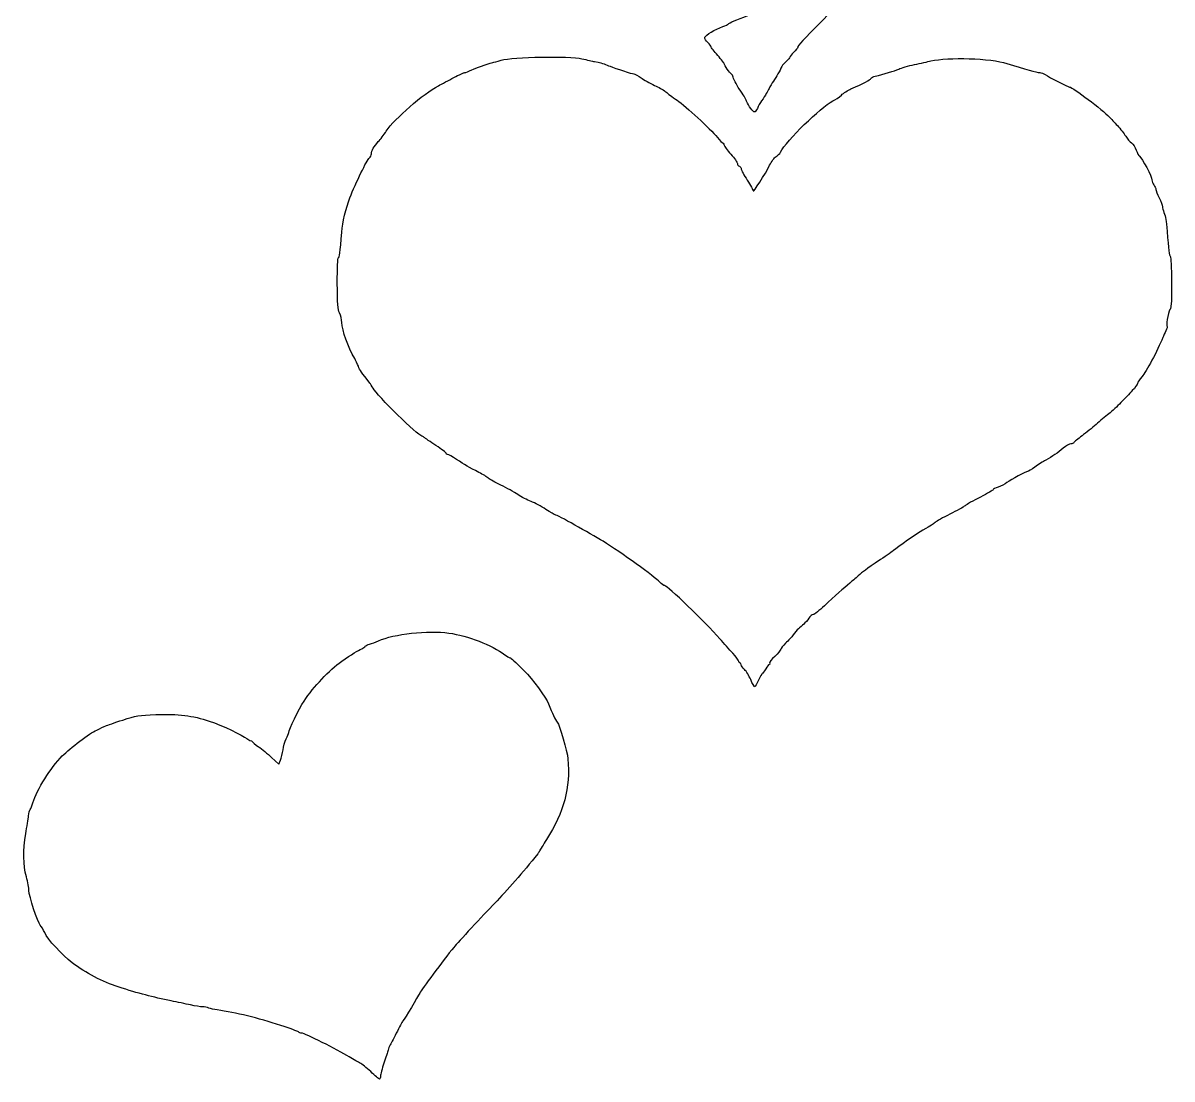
# Model space of a CAD drawing. Header units: centimetres. Extents: x -6.9 to 7, y -13.4 to 13.1.
# Drawn here: x -0.99 to 5.45, y 0.75 to 6.66 of the extents above; entities that cross this region are included whole.
import ezdxf

# ---------------------------------------------------------------- set-up
doc = ezdxf.new("R2010")
doc.units = ezdxf.units.CM
doc.header["$MEASUREMENT"] = 0
doc.layers.add('Layer 1', color=7, linetype='Continuous')

msp = doc.modelspace()

# ---------------------------------------------------------------- linework, layer by layer
at = {"layer": 'Layer 1'}
for points, knots in [([(3.12819, 6.18462), (3.13302, 6.19574), (3.14371, 6.21475), (3.15194, 6.22688), (3.15194, 6.22688), (3.17498, 6.26082), (3.18458, 6.27671), (3.19413, 6.2967), (3.19413, 6.2967), (3.19895, 6.30681), (3.20967, 6.325), (3.21794, 6.33712), (3.21794, 6.33712), (3.23449, 6.36138), (3.25372, 6.39475), (3.26503, 6.41884), (3.26503, 6.41884), (3.26905, 6.42741), (3.28086, 6.44111), (3.29126, 6.4493), (3.29126, 6.4493), (3.30167, 6.45748), (3.31019, 6.46722), (3.31019, 6.47094), (3.31019, 6.47094), (3.31019, 6.47465), (3.32011, 6.4872), (3.33224, 6.49881), (3.33224, 6.49881), (3.34436, 6.51043), (3.35428, 6.52292), (3.35428, 6.52657), (3.35428, 6.52657), (3.35428, 6.53643), (3.38424, 6.56905), (3.49025, 6.67463), (3.49025, 6.67463), (3.60458, 6.78849), (3.62883, 6.81117), (3.6363, 6.81117), (3.6363, 6.81117), (3.63941, 6.81117), (3.65764, 6.8244), (3.67682, 6.84057), (3.67682, 6.84057), (3.69599, 6.85674), (3.7156, 6.86997), (3.7204, 6.86997), (3.7204, 6.86997), (3.72519, 6.86997), (3.72911, 6.87327), (3.72911, 6.87732), (3.72911, 6.87732), (3.72911, 6.8865), (3.72832, 6.88644), (3.67031, 6.87343), (3.67031, 6.87343), (3.64404, 6.86754), (3.588, 6.85583), (3.54578, 6.84742), (3.54578, 6.84742), (3.50356, 6.83902), (3.44568, 6.82456), (3.41716, 6.8153), (3.41716, 6.8153), (3.38864, 6.80605), (3.3405, 6.79089), (3.31019, 6.78163), (3.31019, 6.78163), (3.13659, 6.7286), (2.97349, 6.66974), (2.96476, 6.65698), (2.96476, 6.65698), (2.96274, 6.65403), (2.94951, 6.64763), (2.93536, 6.64277), (2.93536, 6.64277), (2.8921, 6.6279), (2.83642, 6.59475), (2.83405, 6.58245), (2.83405, 6.58245), (2.83282, 6.57605), (2.84017, 6.56288), (2.85038, 6.55319), (2.85038, 6.55319), (2.8606, 6.54349), (2.86902, 6.53282), (2.86909, 6.52947), (2.86909, 6.52947), (2.86916, 6.52612), (2.88575, 6.50436), (2.90596, 6.48113), (2.90596, 6.48113), (2.92617, 6.45789), (2.94271, 6.43652), (2.94271, 6.43364), (2.94271, 6.43364), (2.94271, 6.42684), (2.97359, 6.38278), (2.98313, 6.37598), (2.98313, 6.37598), (2.98717, 6.37309), (2.99072, 6.36813), (2.99101, 6.36495), (2.99101, 6.36495), (2.99191, 6.35496), (3.01142, 6.31598), (3.027, 6.29303), (3.027, 6.29303), (3.05094, 6.25775), (3.05984, 6.24274), (3.06785, 6.22408), (3.06785, 6.22408), (3.07883, 6.19854), (3.10431, 6.16441), (3.11241, 6.16441), (3.11241, 6.16441), (3.11626, 6.16441), (3.12337, 6.17351), (3.12819, 6.18462)], [0, 0, 0, 0, 0.0322581, 0.0322581, 0.0322581, 0.0322581, 0.0645161, 0.0645161, 0.0645161, 0.0645161, 0.0967742, 0.0967742, 0.0967742, 0.0967742, 0.1290323, 0.1290323, 0.1290323, 0.1290323, 0.1612903, 0.1612903, 0.1612903, 0.1612903, 0.1935484, 0.1935484, 0.1935484, 0.1935484, 0.2258065, 0.2258065, 0.2258065, 0.2258065, 0.2580645, 0.2580645, 0.2580645, 0.2580645, 0.2903226, 0.2903226, 0.2903226, 0.2903226, 0.3225806, 0.3225806, 0.3225806, 0.3225806, 0.3548387, 0.3548387, 0.3548387, 0.3548387, 0.3870968, 0.3870968, 0.3870968, 0.3870968, 0.4193548, 0.4193548, 0.4193548, 0.4193548, 0.4516129, 0.4516129, 0.4516129, 0.4516129, 0.483871, 0.483871, 0.483871, 0.483871, 0.516129, 0.516129, 0.516129, 0.516129, 0.5483871, 0.5483871, 0.5483871, 0.5483871, 0.5806452, 0.5806452, 0.5806452, 0.5806452, 0.6129032, 0.6129032, 0.6129032, 0.6129032, 0.6451613, 0.6451613, 0.6451613, 0.6451613, 0.6774194, 0.6774194, 0.6774194, 0.6774194, 0.7096774, 0.7096774, 0.7096774, 0.7096774, 0.7419355, 0.7419355, 0.7419355, 0.7419355, 0.7741935, 0.7741935, 0.7741935, 0.7741935, 0.8064516, 0.8064516, 0.8064516, 0.8064516, 0.8387097, 0.8387097, 0.8387097, 0.8387097, 0.8709677, 0.8709677, 0.8709677, 0.8709677, 0.9032258, 0.9032258, 0.9032258, 0.9032258, 0.9354839, 0.9354839, 0.9354839, 0.9354839, 1, 1, 1, 1]), ([(3.1345, 2.98206), (3.14319, 3.00227), (3.15269, 3.01881), (3.15559, 3.01881), (3.15559, 3.01881), (3.1585, 3.01881), (3.16712, 3.03038), (3.17473, 3.04453), (3.17473, 3.04453), (3.18235, 3.05868), (3.19134, 3.07026), (3.1947, 3.07026), (3.1947, 3.07026), (3.19806, 3.07026), (3.19891, 3.07333), (3.19659, 3.07709), (3.19659, 3.07709), (3.19426, 3.08085), (3.2073, 3.09793), (3.22555, 3.11503), (3.22555, 3.11503), (3.24381, 3.13214), (3.25874, 3.15002), (3.25874, 3.15476), (3.25874, 3.15476), (3.25874, 3.15951), (3.27114, 3.17489), (3.2863, 3.18894), (3.2863, 3.18894), (3.30146, 3.203), (3.32048, 3.22403), (3.32856, 3.23567), (3.32856, 3.23567), (3.33665, 3.24732), (3.34987, 3.26262), (3.35796, 3.26967), (3.35796, 3.26967), (3.36604, 3.27673), (3.37955, 3.28849), (3.38797, 3.29581), (3.38797, 3.29581), (3.39638, 3.30313), (3.40917, 3.31821), (3.41637, 3.32933), (3.41637, 3.32933), (3.42358, 3.34044), (3.43461, 3.34954), (3.4409, 3.34954), (3.4409, 3.34954), (3.44718, 3.34954), (3.47574, 3.37155), (3.50436, 3.39845), (3.50436, 3.39845), (3.56212, 3.45275), (3.61313, 3.49854), (3.64537, 3.52503), (3.64537, 3.52503), (3.65707, 3.53465), (3.67832, 3.55284), (3.6926, 3.56546), (3.6926, 3.56546), (3.72216, 3.59157), (3.73084, 3.5979), (3.8182, 3.65706), (3.8182, 3.65706), (3.85305, 3.68066), (3.88612, 3.704), (3.89169, 3.70893), (3.89169, 3.70893), (3.91065, 3.7257), (4.02665, 3.80597), (4.05532, 3.82216), (4.05532, 3.82216), (4.10379, 3.84952), (4.11077, 3.85392), (4.1241, 3.86551), (4.1241, 3.86551), (4.1312, 3.87169), (4.16843, 3.89239), (4.20683, 3.91151), (4.20683, 3.91151), (4.24523, 3.93064), (4.28327, 3.9519), (4.29135, 3.95876), (4.29135, 3.95876), (4.29943, 3.96562), (4.3383, 3.98745), (4.37771, 4.00728), (4.37771, 4.00728), (4.41712, 4.02712), (4.44937, 4.04573), (4.44937, 4.04865), (4.44937, 4.04865), (4.44937, 4.05157), (4.46177, 4.05802), (4.47693, 4.06299), (4.47693, 4.06299), (4.49208, 4.06796), (4.51441, 4.07938), (4.52654, 4.08837), (4.52654, 4.08837), (4.55026, 4.10597), (4.63323, 4.1506), (4.64227, 4.15062), (4.64227, 4.15062), (4.6453, 4.15063), (4.66349, 4.16184), (4.6827, 4.17553), (4.6827, 4.17553), (4.70191, 4.18922), (4.7292, 4.20667), (4.74335, 4.2143), (4.74335, 4.2143), (4.7819, 4.23509), (4.80998, 4.25401), (4.84205, 4.28083), (4.84205, 4.28083), (4.85794, 4.29411), (4.87676, 4.30498), (4.88388, 4.30498), (4.88388, 4.30498), (4.891, 4.30498), (4.89891, 4.30836), (4.90146, 4.31249), (4.90146, 4.31249), (4.90402, 4.31662), (4.92449, 4.33358), (4.94696, 4.35018), (4.94696, 4.35018), (4.96943, 4.36678), (5.00488, 4.39565), (5.02573, 4.41433), (5.02573, 4.41433), (5.04658, 4.43301), (5.07839, 4.45981), (5.09642, 4.47388), (5.09642, 4.47388), (5.11445, 4.48795), (5.14505, 4.51606), (5.16442, 4.53635), (5.16442, 4.53635), (5.18379, 4.55664), (5.21272, 4.58687), (5.22872, 4.60353), (5.22872, 4.60353), (5.24472, 4.6202), (5.25783, 4.63839), (5.25785, 4.64396), (5.25785, 4.64396), (5.25787, 4.64953), (5.26939, 4.6666), (5.28344, 4.68191), (5.28344, 4.68191), (5.30472, 4.70507), (5.37112, 4.83033), (5.39922, 4.90029), (5.39922, 4.90029), (5.40328, 4.9104), (5.41134, 4.92777), (5.41715, 4.93889), (5.41715, 4.93889), (5.42295, 4.95001), (5.42547, 4.96273), (5.42274, 4.96714), (5.42274, 4.96714), (5.41642, 4.97737), (5.4341, 5.06198), (5.44256, 5.06198), (5.44256, 5.06198), (5.45106, 5.06198), (5.45074, 5.34375), (5.44223, 5.35265), (5.44223, 5.35265), (5.43553, 5.35966), (5.4312, 5.39311), (5.4237, 5.4956), (5.4237, 5.4956), (5.41888, 5.56152), (5.4168, 5.57379), (5.40584, 5.60081), (5.40584, 5.60081), (5.40123, 5.61219), (5.39743, 5.62707), (5.39739, 5.63388), (5.39739, 5.63388), (5.39735, 5.6407), (5.38919, 5.6628), (5.37924, 5.68302), (5.37924, 5.68302), (5.3693, 5.70323), (5.36096, 5.72472), (5.3607, 5.73079), (5.3607, 5.73079), (5.36045, 5.73685), (5.35538, 5.74823), (5.34945, 5.75608), (5.34945, 5.75608), (5.34351, 5.76392), (5.33866, 5.77623), (5.33866, 5.78342), (5.33866, 5.78342), (5.33866, 5.80261), (5.28388, 5.90583), (5.2683, 5.916), (5.2683, 5.916), (5.26396, 5.91884), (5.256, 5.9345), (5.25061, 5.95082), (5.25061, 5.95082), (5.24523, 5.96713), (5.23345, 5.98532), (5.22443, 5.99123), (5.22443, 5.99123), (5.21541, 5.99714), (5.20059, 6.014), (5.19151, 6.02871), (5.19151, 6.02871), (5.18242, 6.04341), (5.16137, 6.06997), (5.14474, 6.08772), (5.14474, 6.08772), (5.12811, 6.10547), (5.10767, 6.12751), (5.09933, 6.13669), (5.09933, 6.13669), (5.06508, 6.17437), (4.89321, 6.30405), (4.87752, 6.30405), (4.87752, 6.30405), (4.86815, 6.30405), (4.76618, 6.35646), (4.73987, 6.37479), (4.73987, 6.37479), (4.7319, 6.38035), (4.71838, 6.3849), (4.70982, 6.3849), (4.70982, 6.3849), (4.69516, 6.3849), (4.62611, 6.40422), (4.52654, 6.4362), (4.52654, 6.4362), (4.43623, 6.4652), (4.19572, 6.47294), (4.10026, 6.44992), (4.10026, 6.44992), (4.08409, 6.44602), (4.04275, 6.43696), (4.00839, 6.42978), (4.00839, 6.42978), (3.97403, 6.4226), (3.93435, 6.4114), (3.9202, 6.40488), (3.9202, 6.40488), (3.89696, 6.39418), (3.83611, 6.37577), (3.78791, 6.36486), (3.78791, 6.36486), (3.7778, 6.36257), (3.76713, 6.35665), (3.76418, 6.35169), (3.76418, 6.35169), (3.75925, 6.34339), (3.72697, 6.32651), (3.65194, 6.293), (3.65194, 6.293), (3.63577, 6.28578), (3.61175, 6.27049), (3.59856, 6.25902), (3.59856, 6.25902), (3.58537, 6.24756), (3.56391, 6.23267), (3.55088, 6.22593), (3.55088, 6.22593), (3.4818, 6.1902), (3.29103, 6.00354), (3.25788, 5.93922), (3.25788, 5.93922), (3.25342, 5.93057), (3.24203, 5.91935), (3.23257, 5.91429), (3.23257, 5.91429), (3.22311, 5.90922), (3.20709, 5.88759), (3.19697, 5.86622), (3.19697, 5.86622), (3.17437, 5.81849), (3.1044, 5.70978), (3.1044, 5.7224), (3.1044, 5.7224), (3.1044, 5.72744), (3.08952, 5.75437), (3.07133, 5.78223), (3.07133, 5.78223), (3.05314, 5.8101), (3.03825, 5.83814), (3.03825, 5.84455), (3.03825, 5.84455), (3.03825, 5.85095), (3.03329, 5.85809), (3.02723, 5.86042), (3.02723, 5.86042), (3.02117, 5.86275), (3.01621, 5.86956), (3.01621, 5.87555), (3.01621, 5.87555), (3.01621, 5.88154), (2.99967, 5.905), (2.97946, 5.92768), (2.97946, 5.92768), (2.95925, 5.95035), (2.94271, 5.97293), (2.94271, 5.97785), (2.94271, 5.97785), (2.94271, 5.98277), (2.93977, 5.9879), (2.93618, 5.98925), (2.93618, 5.98925), (2.93258, 5.99059), (2.91853, 6.00504), (2.90494, 6.02135), (2.90494, 6.02135), (2.86272, 6.07203), (2.72813, 6.19591), (2.67855, 6.22972), (2.67855, 6.22972), (2.65255, 6.24744), (2.62445, 6.26852), (2.61612, 6.27656), (2.61612, 6.27656), (2.60778, 6.28459), (2.58277, 6.29931), (2.56053, 6.30925), (2.56053, 6.30925), (2.5383, 6.3192), (2.50301, 6.33864), (2.48212, 6.35245), (2.48212, 6.35245), (2.46122, 6.36625), (2.44065, 6.37755), (2.43641, 6.37755), (2.43641, 6.37755), (2.42804, 6.37755), (2.33311, 6.408), (2.3033, 6.42025), (2.3033, 6.42025), (2.29319, 6.4244), (2.27831, 6.43018), (2.27023, 6.43309), (2.27023, 6.43309), (2.25564, 6.43834), (2.2505, 6.43963), (2.21511, 6.44691), (2.21511, 6.44691), (2.205, 6.44898), (2.17358, 6.45601), (2.14529, 6.46252), (2.14529, 6.46252), (2.07559, 6.47855), (1.75598, 6.47291), (1.69329, 6.45454), (1.69329, 6.45454), (1.67106, 6.44802), (1.64956, 6.44188), (1.64552, 6.44089), (1.64552, 6.44089), (1.60856, 6.43184), (1.55199, 6.41205), (1.52821, 6.39984), (1.52821, 6.39984), (1.51219, 6.39162), (1.49475, 6.3849), (1.48944, 6.3849), (1.48944, 6.3849), (1.48413, 6.3849), (1.45656, 6.37249), (1.42817, 6.35734), (1.42817, 6.35734), (1.39978, 6.34218), (1.36086, 6.32151), (1.34168, 6.3114), (1.34168, 6.3114), (1.25631, 6.26643), (1.09611, 6.12699), (1.04948, 6.05707), (1.04948, 6.05707), (1.03572, 6.03643), (1.01542, 6.00997), (1.00436, 5.99827), (1.00436, 5.99827), (0.98015, 5.97266), (0.96568, 5.94685), (0.96568, 5.92928), (0.96568, 5.92928), (0.96568, 5.92216), (0.96068, 5.91218), (0.95457, 5.9071), (0.95457, 5.9071), (0.941, 5.89584), (0.87872, 5.76841), (0.84506, 5.68302), (0.84506, 5.68302), (0.82358, 5.62854), (0.80338, 5.54372), (0.79955, 5.49193), (0.79955, 5.49193), (0.79075, 5.37292), (0.78764, 5.34861), (0.78122, 5.34861), (0.78122, 5.34861), (0.7773, 5.34861), (0.77465, 5.28831), (0.77493, 5.20559), (0.77493, 5.20559), (0.77534, 5.08847), (0.77761, 5.0582), (0.78748, 5.03841), (0.78748, 5.03841), (0.79411, 5.02512), (0.79988, 5.00101), (0.80032, 4.98483), (0.80032, 4.98483), (0.80147, 4.94144), (0.83533, 4.84713), (0.87289, 4.7827), (0.87289, 4.7827), (0.87878, 4.77259), (0.88773, 4.75324), (0.89277, 4.7397), (0.89277, 4.7397), (0.90061, 4.71864), (0.91137, 4.70309), (0.95761, 4.64604), (0.95761, 4.64604), (0.96119, 4.64162), (0.96912, 4.62839), (0.97524, 4.61664), (0.97524, 4.61664), (0.99504, 4.57859), (1.22911, 4.34907), (1.24811, 4.34907), (1.24811, 4.34907), (1.25077, 4.34907), (1.25693, 4.34563), (1.26181, 4.34142), (1.26181, 4.34142), (1.2667, 4.33721), (1.29632, 4.31698), (1.32765, 4.29648), (1.32765, 4.29648), (1.35898, 4.27597), (1.38461, 4.25627), (1.38461, 4.25269), (1.38461, 4.25269), (1.38461, 4.24911), (1.38818, 4.24618), (1.39255, 4.24618), (1.39255, 4.24618), (1.39692, 4.24618), (1.41915, 4.23379), (1.44196, 4.21865), (1.44196, 4.21865), (1.48982, 4.18689), (1.51233, 4.17383), (1.56828, 4.14541), (1.56828, 4.14541), (1.59047, 4.13414), (1.61456, 4.1196), (1.62181, 4.11311), (1.62181, 4.11311), (1.62907, 4.10661), (1.66052, 4.08893), (1.69171, 4.07381), (1.69171, 4.07381), (1.72289, 4.05869), (1.7652, 4.03527), (1.78572, 4.02177), (1.78572, 4.02177), (1.80623, 4.00826), (1.83998, 3.99076), (1.86071, 3.98289), (1.86071, 3.98289), (1.88144, 3.97501), (1.91877, 3.95496), (1.94367, 3.93834), (1.94367, 3.93834), (1.96857, 3.92171), (1.99216, 3.9081), (1.99609, 3.9081), (1.99609, 3.9081), (2.00452, 3.9081), (2.19017, 3.80507), (2.26364, 3.75962), (2.26364, 3.75962), (2.36421, 3.69741), (2.55401, 3.56082), (2.58203, 3.53051), (2.58203, 3.53051), (2.59183, 3.5199), (2.60381, 3.51123), (2.60865, 3.51123), (2.60865, 3.51123), (2.62425, 3.51123), (2.83315, 3.3103), (2.9186, 3.21311), (2.9186, 3.21311), (2.9397, 3.18911), (2.97195, 3.153), (2.99026, 3.13285), (2.99026, 3.13285), (3.00857, 3.11271), (3.02356, 3.09204), (3.02356, 3.08692), (3.02356, 3.08692), (3.02356, 3.0818), (3.02686, 3.0776), (3.0309, 3.0776), (3.0309, 3.0776), (3.03495, 3.0776), (3.03825, 3.07322), (3.03825, 3.06786), (3.03825, 3.06786), (3.03825, 3.0625), (3.0464, 3.05047), (3.05635, 3.04112), (3.05635, 3.04112), (3.0663, 3.03177), (3.08179, 3.00639), (3.09077, 2.98472), (3.09077, 2.98472), (3.09976, 2.96305), (3.10971, 2.94531), (3.1129, 2.94531), (3.1129, 2.94531), (3.11608, 2.94531), (3.1258, 2.96185), (3.1345, 2.98206)], [0, 0, 0, 0, 0.0074074, 0.0074074, 0.0074074, 0.0074074, 0.0148148, 0.0148148, 0.0148148, 0.0148148, 0.0222222, 0.0222222, 0.0222222, 0.0222222, 0.0296296, 0.0296296, 0.0296296, 0.0296296, 0.037037, 0.037037, 0.037037, 0.037037, 0.0444444, 0.0444444, 0.0444444, 0.0444444, 0.0518519, 0.0518519, 0.0518519, 0.0518519, 0.0592593, 0.0592593, 0.0592593, 0.0592593, 0.0666667, 0.0666667, 0.0666667, 0.0666667, 0.0740741, 0.0740741, 0.0740741, 0.0740741, 0.0814815, 0.0814815, 0.0814815, 0.0814815, 0.0888889, 0.0888889, 0.0888889, 0.0888889, 0.0962963, 0.0962963, 0.0962963, 0.0962963, 0.1037037, 0.1037037, 0.1037037, 0.1037037, 0.1111111, 0.1111111, 0.1111111, 0.1111111, 0.1185185, 0.1185185, 0.1185185, 0.1185185, 0.1259259, 0.1259259, 0.1259259, 0.1259259, 0.1333333, 0.1333333, 0.1333333, 0.1333333, 0.1407407, 0.1407407, 0.1407407, 0.1407407, 0.1481481, 0.1481481, 0.1481481, 0.1481481, 0.1555556, 0.1555556, 0.1555556, 0.1555556, 0.162963, 0.162963, 0.162963, 0.162963, 0.1703704, 0.1703704, 0.1703704, 0.1703704, 0.1777778, 0.1777778, 0.1777778, 0.1777778, 0.1851852, 0.1851852, 0.1851852, 0.1851852, 0.1925926, 0.1925926, 0.1925926, 0.1925926, 0.2, 0.2, 0.2, 0.2, 0.2074074, 0.2074074, 0.2074074, 0.2074074, 0.2148148, 0.2148148, 0.2148148, 0.2148148, 0.2222222, 0.2222222, 0.2222222, 0.2222222, 0.2296296, 0.2296296, 0.2296296, 0.2296296, 0.237037, 0.237037, 0.237037, 0.237037, 0.2444444, 0.2444444, 0.2444444, 0.2444444, 0.2518519, 0.2518519, 0.2518519, 0.2518519, 0.2592593, 0.2592593, 0.2592593, 0.2592593, 0.2666667, 0.2666667, 0.2666667, 0.2666667, 0.2740741, 0.2740741, 0.2740741, 0.2740741, 0.2814815, 0.2814815, 0.2814815, 0.2814815, 0.2888889, 0.2888889, 0.2888889, 0.2888889, 0.2962963, 0.2962963, 0.2962963, 0.2962963, 0.3037037, 0.3037037, 0.3037037, 0.3037037, 0.3111111, 0.3111111, 0.3111111, 0.3111111, 0.3185185, 0.3185185, 0.3185185, 0.3185185, 0.3259259, 0.3259259, 0.3259259, 0.3259259, 0.3333333, 0.3333333, 0.3333333, 0.3333333, 0.3407407, 0.3407407, 0.3407407, 0.3407407, 0.3481481, 0.3481481, 0.3481481, 0.3481481, 0.3555556, 0.3555556, 0.3555556, 0.3555556, 0.362963, 0.362963, 0.362963, 0.362963, 0.3703704, 0.3703704, 0.3703704, 0.3703704, 0.3777778, 0.3777778, 0.3777778, 0.3777778, 0.3851852, 0.3851852, 0.3851852, 0.3851852, 0.3925926, 0.3925926, 0.3925926, 0.3925926, 0.4, 0.4, 0.4, 0.4, 0.4074074, 0.4074074, 0.4074074, 0.4074074, 0.4148148, 0.4148148, 0.4148148, 0.4148148, 0.4222222, 0.4222222, 0.4222222, 0.4222222, 0.4296296, 0.4296296, 0.4296296, 0.4296296, 0.437037, 0.437037, 0.437037, 0.437037, 0.4444444, 0.4444444, 0.4444444, 0.4444444, 0.4518519, 0.4518519, 0.4518519, 0.4518519, 0.4592593, 0.4592593, 0.4592593, 0.4592593, 0.4666667, 0.4666667, 0.4666667, 0.4666667, 0.4740741, 0.4740741, 0.4740741, 0.4740741, 0.4814815, 0.4814815, 0.4814815, 0.4814815, 0.4888889, 0.4888889, 0.4888889, 0.4888889, 0.4962963, 0.4962963, 0.4962963, 0.4962963, 0.5037037, 0.5037037, 0.5037037, 0.5037037, 0.5111111, 0.5111111, 0.5111111, 0.5111111, 0.5185185, 0.5185185, 0.5185185, 0.5185185, 0.5259259, 0.5259259, 0.5259259, 0.5259259, 0.5333333, 0.5333333, 0.5333333, 0.5333333, 0.5407407, 0.5407407, 0.5407407, 0.5407407, 0.5481481, 0.5481481, 0.5481481, 0.5481481, 0.5555556, 0.5555556, 0.5555556, 0.5555556, 0.562963, 0.562963, 0.562963, 0.562963, 0.5703704, 0.5703704, 0.5703704, 0.5703704, 0.5777778, 0.5777778, 0.5777778, 0.5777778, 0.5851852, 0.5851852, 0.5851852, 0.5851852, 0.5925926, 0.5925926, 0.5925926, 0.5925926, 0.6, 0.6, 0.6, 0.6, 0.6074074, 0.6074074, 0.6074074, 0.6074074, 0.6148148, 0.6148148, 0.6148148, 0.6148148, 0.6222222, 0.6222222, 0.6222222, 0.6222222, 0.6296296, 0.6296296, 0.6296296, 0.6296296, 0.637037, 0.637037, 0.637037, 0.637037, 0.6444444, 0.6444444, 0.6444444, 0.6444444, 0.6518519, 0.6518519, 0.6518519, 0.6518519, 0.6592593, 0.6592593, 0.6592593, 0.6592593, 0.6666667, 0.6666667, 0.6666667, 0.6666667, 0.6740741, 0.6740741, 0.6740741, 0.6740741, 0.6814815, 0.6814815, 0.6814815, 0.6814815, 0.6888889, 0.6888889, 0.6888889, 0.6888889, 0.6962963, 0.6962963, 0.6962963, 0.6962963, 0.7037037, 0.7037037, 0.7037037, 0.7037037, 0.7111111, 0.7111111, 0.7111111, 0.7111111, 0.7185185, 0.7185185, 0.7185185, 0.7185185, 0.7259259, 0.7259259, 0.7259259, 0.7259259, 0.7333333, 0.7333333, 0.7333333, 0.7333333, 0.7407407, 0.7407407, 0.7407407, 0.7407407, 0.7481481, 0.7481481, 0.7481481, 0.7481481, 0.7555556, 0.7555556, 0.7555556, 0.7555556, 0.762963, 0.762963, 0.762963, 0.762963, 0.7703704, 0.7703704, 0.7703704, 0.7703704, 0.7777778, 0.7777778, 0.7777778, 0.7777778, 0.7851852, 0.7851852, 0.7851852, 0.7851852, 0.7925926, 0.7925926, 0.7925926, 0.7925926, 0.8, 0.8, 0.8, 0.8, 0.8074074, 0.8074074, 0.8074074, 0.8074074, 0.8148148, 0.8148148, 0.8148148, 0.8148148, 0.8222222, 0.8222222, 0.8222222, 0.8222222, 0.8296296, 0.8296296, 0.8296296, 0.8296296, 0.837037, 0.837037, 0.837037, 0.837037, 0.8444444, 0.8444444, 0.8444444, 0.8444444, 0.8518519, 0.8518519, 0.8518519, 0.8518519, 0.8592593, 0.8592593, 0.8592593, 0.8592593, 0.8666667, 0.8666667, 0.8666667, 0.8666667, 0.8740741, 0.8740741, 0.8740741, 0.8740741, 0.8814815, 0.8814815, 0.8814815, 0.8814815, 0.8888889, 0.8888889, 0.8888889, 0.8888889, 0.8962963, 0.8962963, 0.8962963, 0.8962963, 0.9037037, 0.9037037, 0.9037037, 0.9037037, 0.9111111, 0.9111111, 0.9111111, 0.9111111, 0.9185185, 0.9185185, 0.9185185, 0.9185185, 0.9259259, 0.9259259, 0.9259259, 0.9259259, 0.9333333, 0.9333333, 0.9333333, 0.9333333, 0.9407407, 0.9407407, 0.9407407, 0.9407407, 0.9481481, 0.9481481, 0.9481481, 0.9481481, 0.9555556, 0.9555556, 0.9555556, 0.9555556, 0.962963, 0.962963, 0.962963, 0.962963, 0.9703704, 0.9703704, 0.9703704, 0.9703704, 0.9777778, 0.9777778, 0.9777778, 0.9777778, 0.9851852, 0.9851852, 0.9851852, 0.9851852, 1, 1, 1, 1]), ([(1.01713, 0.7646), (1.01713, 0.77383), (1.02563, 0.80608), (1.03602, 0.83625), (1.03602, 0.83625), (1.04641, 0.86643), (1.05677, 0.89939), (1.05905, 0.90949), (1.05905, 0.90949), (1.06133, 0.9196), (1.06625, 0.93174), (1.06999, 0.93648), (1.06999, 0.93648), (1.07372, 0.94121), (1.0897, 0.97183), (1.10551, 1.00452), (1.10551, 1.00452), (1.12132, 1.0372), (1.13781, 1.06805), (1.14217, 1.07308), (1.14217, 1.07308), (1.15201, 1.08443), (1.22759, 1.20918), (1.23676, 1.2292), (1.23676, 1.2292), (1.24473, 1.24661), (1.36743, 1.41124), (1.42772, 1.4854), (1.42772, 1.4854), (1.44999, 1.51279), (1.59117, 1.6652), (1.65654, 1.73242), (1.65654, 1.73242), (1.72639, 1.80425), (1.81402, 1.90453), (1.89757, 2.00825), (1.89757, 2.00825), (1.90083, 2.01229), (1.90584, 2.02056), (1.90871, 2.02662), (1.90871, 2.02662), (1.91158, 2.03268), (1.92876, 2.0608), (1.94689, 2.08909), (1.94689, 2.08909), (2.04427, 2.24108), (2.08092, 2.37918), (2.06686, 2.54109), (2.06686, 2.54109), (2.06311, 2.58431), (2.02096, 2.72856), (2.00673, 2.74688), (2.00673, 2.74688), (1.99629, 2.76031), (1.97939, 2.79623), (1.95872, 2.84889), (1.95872, 2.84889), (1.94388, 2.88669), (1.86997, 2.98689), (1.82069, 3.03603), (1.82069, 3.03603), (1.76958, 3.08699), (1.7474, 3.107), (1.74203, 3.107), (1.74203, 3.107), (1.73894, 3.107), (1.72588, 3.11482), (1.71301, 3.12438), (1.71301, 3.12438), (1.63983, 3.17873), (1.50606, 3.23053), (1.39931, 3.24586), (1.39931, 3.24586), (1.28524, 3.26225), (1.08996, 3.24075), (1.00618, 3.20258), (1.00618, 3.20258), (0.98969, 3.19507), (0.96719, 3.18666), (0.95617, 3.1839), (0.95617, 3.1839), (0.94516, 3.18113), (0.9342, 3.17572), (0.93183, 3.17188), (0.93183, 3.17188), (0.92945, 3.16804), (0.92039, 3.16185), (0.91169, 3.15812), (0.91169, 3.15812), (0.89147, 3.14947), (0.8542, 3.12604), (0.79951, 3.0876), (0.79951, 3.0876), (0.72929, 3.03824), (0.64312, 2.94682), (0.58861, 2.86385), (0.58861, 2.86385), (0.56049, 2.82104), (0.50266, 2.7031), (0.50266, 2.68854), (0.50266, 2.68854), (0.50266, 2.68392), (0.49652, 2.66787), (0.48901, 2.65288), (0.48901, 2.65288), (0.4815, 2.63788), (0.47332, 2.6101), (0.47084, 2.59114), (0.47084, 2.59114), (0.46835, 2.57218), (0.46209, 2.54639), (0.45693, 2.53383), (0.45693, 2.53383), (0.45693, 2.53383), (0.44754, 2.51099), (0.44754, 2.51099), (0.44754, 2.51099), (0.44754, 2.51099), (0.40712, 2.54873), (0.40712, 2.54873), (0.40712, 2.54873), (0.38489, 2.56949), (0.35181, 2.59674), (0.33362, 2.60929), (0.33362, 2.60929), (0.31543, 2.62183), (0.29945, 2.63478), (0.2981, 2.63804), (0.2981, 2.63804), (0.29675, 2.64131), (0.29205, 2.64398), (0.28766, 2.64398), (0.28766, 2.64398), (0.28326, 2.64398), (0.27429, 2.64884), (0.26772, 2.65478), (0.26772, 2.65478), (0.24751, 2.67307), (0.12769, 2.72879), (0.05802, 2.7523), (0.05802, 2.7523), (-0.03631, 2.78413), (-0.11588, 2.79393), (-0.24093, 2.78914), (-0.24093, 2.78914), (-0.33578, 2.7855), (-0.35421, 2.78249), (-0.42705, 2.75869), (-0.42705, 2.75869), (-0.47152, 2.74416), (-0.51451, 2.72924), (-0.5226, 2.72554), (-0.5226, 2.72554), (-0.53068, 2.72183), (-0.55316, 2.71152), (-0.57254, 2.70262), (-0.57254, 2.70262), (-0.61152, 2.68473), (-0.72312, 2.60103), (-0.76565, 2.55779), (-0.76565, 2.55779), (-0.83166, 2.49067), (-0.90717, 2.37035), (-0.93062, 2.29488), (-0.93062, 2.29488), (-0.93565, 2.27871), (-0.94227, 2.26217), (-0.94533, 2.25813), (-0.94533, 2.25813), (-0.94839, 2.25409), (-0.95261, 2.23755), (-0.95472, 2.22138), (-0.95472, 2.22138), (-0.95683, 2.20521), (-0.96379, 2.16057), (-0.97019, 2.12216), (-0.97019, 2.12216), (-0.98591, 2.02794), (-0.98486, 1.94704), (-0.96707, 1.88013), (-0.96707, 1.88013), (-0.95908, 1.85008), (-0.95254, 1.81567), (-0.95254, 1.80366), (-0.95254, 1.80366), (-0.95254, 1.77403), (-0.90331, 1.62356), (-0.88891, 1.60916), (-0.88891, 1.60916), (-0.88255, 1.6028), (-0.87147, 1.58416), (-0.86428, 1.56774), (-0.86428, 1.56774), (-0.84815, 1.53085), (-0.76727, 1.44237), (-0.70962, 1.39853), (-0.70962, 1.39853), (-0.63552, 1.34218), (-0.53721, 1.29055), (-0.45278, 1.26365), (-0.45278, 1.26365), (-0.33445, 1.22596), (-0.26218, 1.20696), (-0.15512, 1.18539), (-0.15512, 1.18539), (-0.12278, 1.17887), (-0.07435, 1.1687), (-0.0475, 1.16278), (-0.0475, 1.16278), (-0.02065, 1.15687), (0.00973, 1.15203), (0.02, 1.15203), (0.02, 1.15203), (0.03028, 1.15203), (0.04634, 1.14912), (0.0557, 1.14557), (0.0557, 1.14557), (0.06506, 1.14202), (0.08595, 1.13719), (0.10211, 1.13483), (0.10211, 1.13483), (0.20621, 1.11965), (0.32979, 1.08947), (0.45857, 1.0478), (0.45857, 1.0478), (0.50909, 1.03145), (0.55358, 1.01514), (0.55742, 1.01155), (0.55742, 1.01155), (0.56126, 1.00797), (0.56953, 1.005), (0.57579, 1.00496), (0.57579, 1.00496), (0.59038, 1.00486), (0.77812, 0.91108), (0.84074, 0.87261), (0.84074, 0.87261), (0.86702, 0.85647), (0.89513, 0.84032), (0.90321, 0.83673), (0.90321, 0.83673), (0.9113, 0.83314), (0.93776, 0.81171), (0.96201, 0.78911), (0.96201, 0.78911), (0.98626, 0.76651), (1.00859, 0.74797), (1.01162, 0.74791), (1.01162, 0.74791), (1.01465, 0.74785), (1.01713, 0.75536), (1.01713, 0.7646)], [0, 0, 0, 0, 0.015625, 0.015625, 0.015625, 0.015625, 0.03125, 0.03125, 0.03125, 0.03125, 0.046875, 0.046875, 0.046875, 0.046875, 0.0625, 0.0625, 0.0625, 0.0625, 0.078125, 0.078125, 0.078125, 0.078125, 0.09375, 0.09375, 0.09375, 0.09375, 0.109375, 0.109375, 0.109375, 0.109375, 0.125, 0.125, 0.125, 0.125, 0.140625, 0.140625, 0.140625, 0.140625, 0.15625, 0.15625, 0.15625, 0.15625, 0.171875, 0.171875, 0.171875, 0.171875, 0.1875, 0.1875, 0.1875, 0.1875, 0.203125, 0.203125, 0.203125, 0.203125, 0.21875, 0.21875, 0.21875, 0.21875, 0.234375, 0.234375, 0.234375, 0.234375, 0.25, 0.25, 0.25, 0.25, 0.265625, 0.265625, 0.265625, 0.265625, 0.28125, 0.28125, 0.28125, 0.28125, 0.296875, 0.296875, 0.296875, 0.296875, 0.3125, 0.3125, 0.3125, 0.3125, 0.328125, 0.328125, 0.328125, 0.328125, 0.34375, 0.34375, 0.34375, 0.34375, 0.359375, 0.359375, 0.359375, 0.359375, 0.375, 0.375, 0.375, 0.375, 0.390625, 0.390625, 0.390625, 0.390625, 0.40625, 0.40625, 0.40625, 0.40625, 0.421875, 0.421875, 0.421875, 0.421875, 0.4375, 0.4375, 0.4375, 0.4375, 0.453125, 0.453125, 0.453125, 0.453125, 0.46875, 0.46875, 0.46875, 0.46875, 0.484375, 0.484375, 0.484375, 0.484375, 0.5, 0.5, 0.5, 0.5, 0.515625, 0.515625, 0.515625, 0.515625, 0.53125, 0.53125, 0.53125, 0.53125, 0.546875, 0.546875, 0.546875, 0.546875, 0.5625, 0.5625, 0.5625, 0.5625, 0.578125, 0.578125, 0.578125, 0.578125, 0.59375, 0.59375, 0.59375, 0.59375, 0.609375, 0.609375, 0.609375, 0.609375, 0.625, 0.625, 0.625, 0.625, 0.640625, 0.640625, 0.640625, 0.640625, 0.65625, 0.65625, 0.65625, 0.65625, 0.671875, 0.671875, 0.671875, 0.671875, 0.6875, 0.6875, 0.6875, 0.6875, 0.703125, 0.703125, 0.703125, 0.703125, 0.71875, 0.71875, 0.71875, 0.71875, 0.734375, 0.734375, 0.734375, 0.734375, 0.75, 0.75, 0.75, 0.75, 0.765625, 0.765625, 0.765625, 0.765625, 0.78125, 0.78125, 0.78125, 0.78125, 0.796875, 0.796875, 0.796875, 0.796875, 0.8125, 0.8125, 0.8125, 0.8125, 0.828125, 0.828125, 0.828125, 0.828125, 0.84375, 0.84375, 0.84375, 0.84375, 0.859375, 0.859375, 0.859375, 0.859375, 0.875, 0.875, 0.875, 0.875, 0.890625, 0.890625, 0.890625, 0.890625, 0.90625, 0.90625, 0.90625, 0.90625, 0.921875, 0.921875, 0.921875, 0.921875, 0.9375, 0.9375, 0.9375, 0.9375, 0.953125, 0.953125, 0.953125, 0.953125, 0.96875, 0.96875, 0.96875, 0.96875, 1, 1, 1, 1])]:
    msp.add_open_spline(points, degree=3, knots=knots, dxfattribs=at)

doc.saveas('drawing.dxf')
